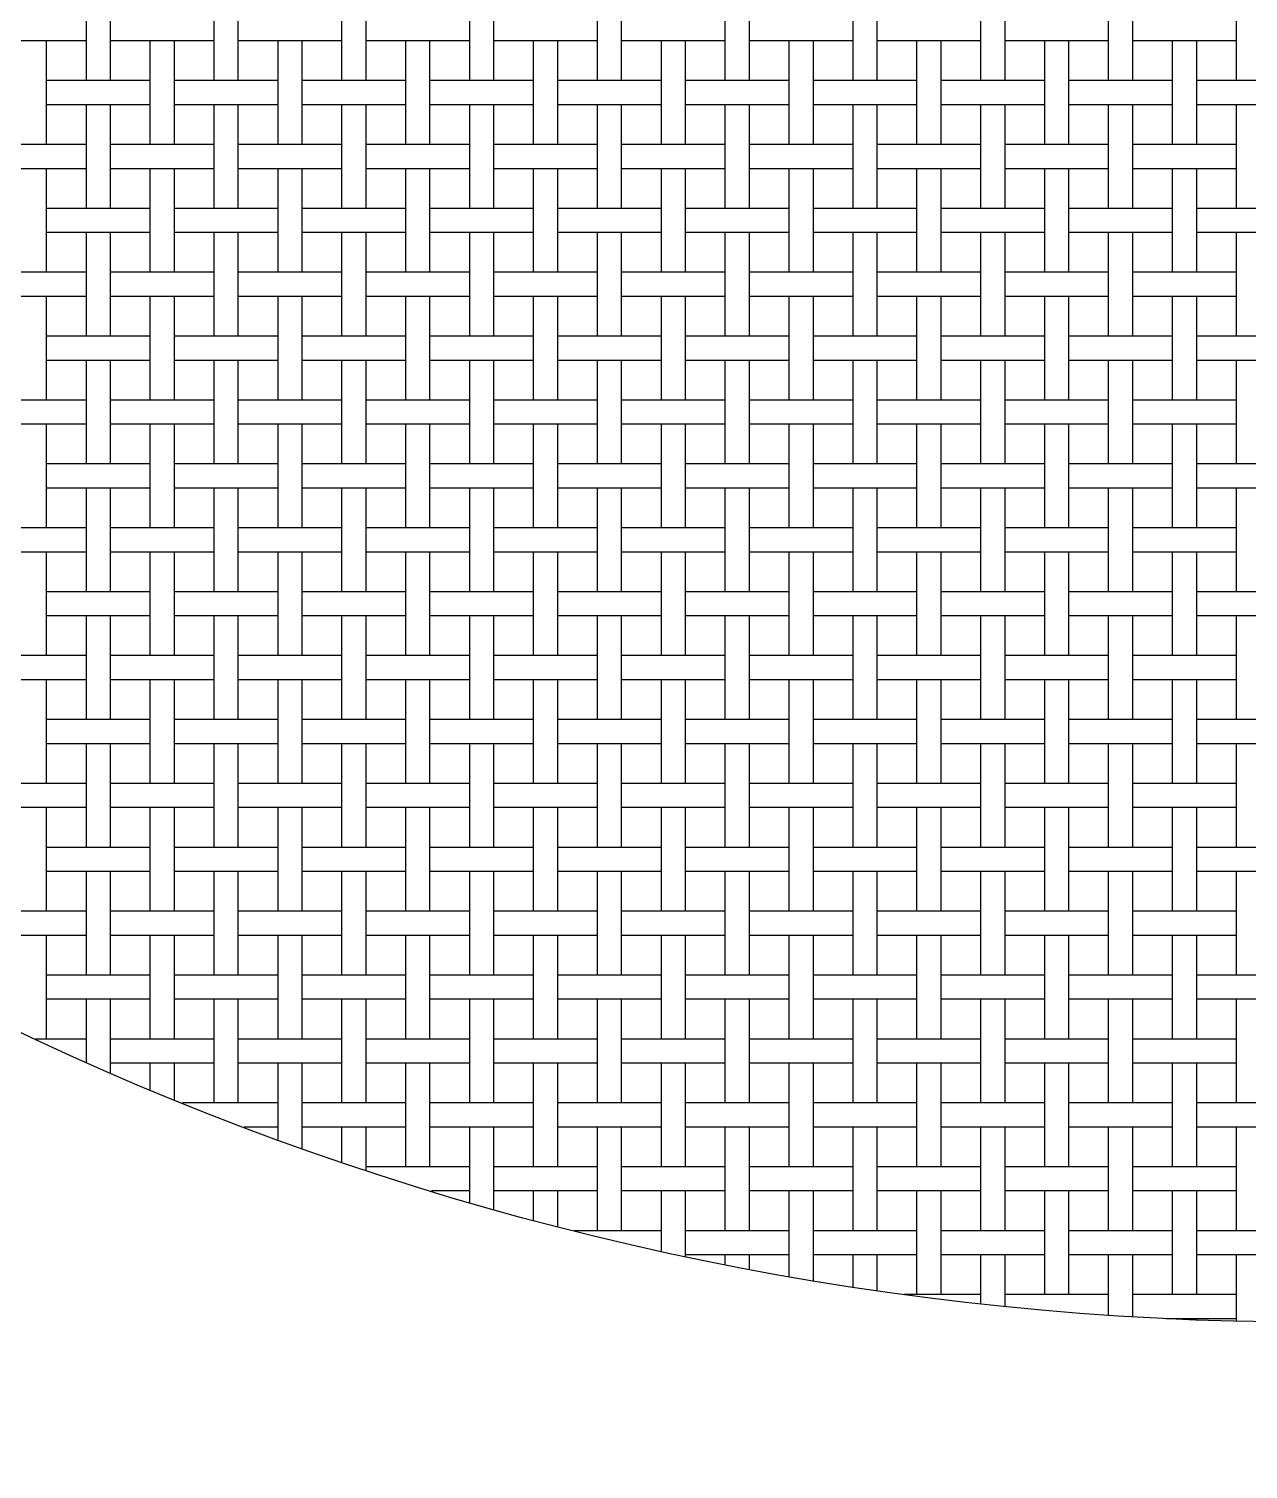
# Model space of a CAD drawing. Extents: x 0.5 to 85.8, y 0 to 73.
# Drawn here: x 27.55 to 33.61, y 30.3 to 37.45 of the extents above; entities that cross this region are included whole.
import ezdxf

# ---------------------------------------------------------------- set-up
doc = ezdxf.new("R2010")
doc.units = 0
doc.layers.get('0').update_dxf_attribs({"linetype": 'CONTINUOUS'})

msp = doc.modelspace()

# ---------------------------------------------------------------- linework, layer by layer
at = {"color": 7, "linetype": 'CONTINUOUS'}
for p, q in [((27.8322, 37.7103), (27.8322, 37.1953)), ((27.9522, 37.7103), (27.9522, 37.1953)), ((28.4672, 37.7103), (28.4672, 37.1953)), ((28.5872, 37.7103), (28.5872, 37.1953)), ((29.1022, 37.7103), (29.1022, 37.1953)), ((29.2222, 37.7103), (29.2222, 37.1953)), ((29.7372, 37.7103), (29.7372, 37.1953)), ((29.8572, 37.7103), (29.8572, 37.1953)), ((30.3722, 37.7103), (30.3722, 37.1953)), ((30.4922, 37.7103), (30.4922, 37.1953)), ((31.0072, 37.7103), (31.0072, 37.1953)), ((31.1272, 37.7103), (31.1272, 37.1953)), ((31.6422, 37.7103), (31.6422, 37.1953)), ((31.7622, 37.7103), (31.7622, 37.1953)), ((32.2772, 37.7103), (32.2772, 37.1953)), ((32.3972, 37.7103), (32.3972, 37.1953)), ((32.9122, 37.7103), (32.9122, 37.1953)), ((33.0322, 37.7103), (33.0322, 37.1953)), ((33.5472, 37.7103), (33.5472, 37.1953)), ((27.8322, 37.3928), (27.3172, 37.3928)), ((27.6347, 37.3928), (27.6347, 36.8778)), ((28.4672, 37.3928), (27.9522, 37.3928)), ((28.1497, 37.3928), (28.1497, 36.8778)), ((28.2697, 37.3928), (28.2697, 36.8778)), ((29.1022, 37.3928), (28.5872, 37.3928)), ((28.7847, 37.3928), (28.7847, 36.8778)), ((28.9047, 37.3928), (28.9047, 36.8778)), ((29.7372, 37.3928), (29.2222, 37.3928)), ((29.4197, 37.3928), (29.4197, 36.8778)), ((29.5397, 37.3928), (29.5397, 36.8778)), ((30.3722, 37.3928), (29.8572, 37.3928)), ((30.0547, 37.3928), (30.0547, 36.8778)), ((30.1747, 37.3928), (30.1747, 36.8778)), ((31.0072, 37.3928), (30.4922, 37.3928)), ((30.6897, 37.3928), (30.6897, 36.8778)), ((30.8097, 37.3928), (30.8097, 36.8778)), ((31.6422, 37.3928), (31.1272, 37.3928)), ((31.3247, 37.3928), (31.3247, 36.8778)), ((31.4447, 37.3928), (31.4447, 36.8778)), ((32.2772, 37.3928), (31.7622, 37.3928)), ((31.9597, 37.3928), (31.9597, 36.8778)), ((32.0797, 37.3928), (32.0797, 36.8778)), ((32.9122, 37.3928), (32.3972, 37.3928)), ((32.5947, 37.3928), (32.5947, 36.8778)), ((32.7147, 37.3928), (32.7147, 36.8778)), ((33.5472, 37.3928), (33.0322, 37.3928)), ((33.2297, 37.3928), (33.2297, 36.8778)), ((33.3497, 37.3928), (33.3497, 36.8778)), ((28.1497, 37.1953), (27.6347, 37.1953)), ((28.7847, 37.1953), (28.2697, 37.1953)), ((29.4197, 37.1953), (28.9047, 37.1953)), ((30.0547, 37.1953), (29.5397, 37.1953)), ((30.6897, 37.1953), (30.1747, 37.1953)), ((31.3247, 37.1953), (30.8097, 37.1953)), ((31.9597, 37.1953), (31.4447, 37.1953)), ((32.5947, 37.1953), (32.0797, 37.1953)), ((33.2297, 37.1953), (32.7147, 37.1953)), ((33.8647, 37.1953), (33.3497, 37.1953)), ((28.1497, 37.0753), (27.6347, 37.0753)), ((27.8322, 37.0753), (27.8322, 36.5603)), ((27.9522, 37.0753), (27.9522, 36.5603)), ((28.7847, 37.0753), (28.2697, 37.0753)), ((28.4672, 37.0753), (28.4672, 36.5603)), ((28.5872, 37.0753), (28.5872, 36.5603)), ((29.4197, 37.0753), (28.9047, 37.0753)), ((29.1022, 37.0753), (29.1022, 36.5603)), ((29.2222, 37.0753), (29.2222, 36.5603)), ((30.0547, 37.0753), (29.5397, 37.0753)), ((29.7372, 37.0753), (29.7372, 36.5603)), ((29.8572, 37.0753), (29.8572, 36.5603)), ((30.6897, 37.0753), (30.1747, 37.0753)), ((30.3722, 37.0753), (30.3722, 36.5603)), ((30.4922, 37.0753), (30.4922, 36.5603)), ((31.3247, 37.0753), (30.8097, 37.0753)), ((31.0072, 37.0753), (31.0072, 36.5603)), ((31.1272, 37.0753), (31.1272, 36.5603)), ((31.9597, 37.0753), (31.4447, 37.0753)), ((31.6422, 37.0753), (31.6422, 36.5603)), ((31.7622, 37.0753), (31.7622, 36.5603)), ((32.5947, 37.0753), (32.0797, 37.0753)), ((32.2772, 37.0753), (32.2772, 36.5603)), ((32.3972, 37.0753), (32.3972, 36.5603)), ((33.2297, 37.0753), (32.7147, 37.0753)), ((32.9122, 37.0753), (32.9122, 36.5603)), ((33.0322, 37.0753), (33.0322, 36.5603)), ((33.8647, 37.0753), (33.3497, 37.0753)), ((33.5472, 37.0753), (33.5472, 36.5603)), ((27.8322, 36.8778), (27.3172, 36.8778)), ((28.4672, 36.8778), (27.9522, 36.8778)), ((29.1022, 36.8778), (28.5872, 36.8778)), ((29.7372, 36.8778), (29.2222, 36.8778)), ((30.3722, 36.8778), (29.8572, 36.8778)), ((31.0072, 36.8778), (30.4922, 36.8778)), ((31.6422, 36.8778), (31.1272, 36.8778)), ((32.2772, 36.8778), (31.7622, 36.8778)), ((32.9122, 36.8778), (32.3972, 36.8778)), ((33.5472, 36.8778), (33.0322, 36.8778)), ((27.8322, 36.7578), (27.3172, 36.7578)), ((27.6347, 36.7578), (27.6347, 36.2428)), ((28.4672, 36.7578), (27.9522, 36.7578)), ((28.1497, 36.7578), (28.1497, 36.2428)), ((28.2697, 36.7578), (28.2697, 36.2428)), ((29.1022, 36.7578), (28.5872, 36.7578)), ((28.7847, 36.7578), (28.7847, 36.2428)), ((28.9047, 36.7578), (28.9047, 36.2428)), ((29.7372, 36.7578), (29.2222, 36.7578)), ((29.4197, 36.7578), (29.4197, 36.2428)), ((29.5397, 36.7578), (29.5397, 36.2428)), ((30.3722, 36.7578), (29.8572, 36.7578)), ((30.0547, 36.7578), (30.0547, 36.2428)), ((30.1747, 36.7578), (30.1747, 36.2428)), ((31.0072, 36.7578), (30.4922, 36.7578)), ((30.6897, 36.7578), (30.6897, 36.2428)), ((30.8097, 36.7578), (30.8097, 36.2428)), ((31.6422, 36.7578), (31.1272, 36.7578)), ((31.3247, 36.7578), (31.3247, 36.2428)), ((31.4447, 36.7578), (31.4447, 36.2428)), ((32.2772, 36.7578), (31.7622, 36.7578)), ((31.9597, 36.7578), (31.9597, 36.2428)), ((32.0797, 36.7578), (32.0797, 36.2428)), ((32.9122, 36.7578), (32.3972, 36.7578)), ((32.5947, 36.7578), (32.5947, 36.2428)), ((32.7147, 36.7578), (32.7147, 36.2428)), ((33.5472, 36.7578), (33.0322, 36.7578)), ((33.2297, 36.7578), (33.2297, 36.2428)), ((33.3497, 36.7578), (33.3497, 36.2428)), ((28.1497, 36.5603), (27.6347, 36.5603)), ((28.7847, 36.5603), (28.2697, 36.5603)), ((29.4197, 36.5603), (28.9047, 36.5603)), ((30.0547, 36.5603), (29.5397, 36.5603)), ((30.6897, 36.5603), (30.1747, 36.5603)), ((31.3247, 36.5603), (30.8097, 36.5603)), ((31.9597, 36.5603), (31.4447, 36.5603)), ((32.5947, 36.5603), (32.0797, 36.5603)), ((33.2297, 36.5603), (32.7147, 36.5603)), ((33.8647, 36.5603), (33.3497, 36.5603)), ((28.1497, 36.4403), (27.6347, 36.4403)), ((27.8322, 36.4403), (27.8322, 35.9253)), ((27.9522, 36.4403), (27.9522, 35.9253)), ((28.7847, 36.4403), (28.2697, 36.4403)), ((28.4672, 36.4403), (28.4672, 35.9253)), ((28.5872, 36.4403), (28.5872, 35.9253)), ((29.4197, 36.4403), (28.9047, 36.4403)), ((29.1022, 36.4403), (29.1022, 35.9253)), ((29.2222, 36.4403), (29.2222, 35.9253)), ((30.0547, 36.4403), (29.5397, 36.4403)), ((29.7372, 36.4403), (29.7372, 35.9253)), ((29.8572, 36.4403), (29.8572, 35.9253)), ((30.6897, 36.4403), (30.1747, 36.4403)), ((30.3722, 36.4403), (30.3722, 35.9253)), ((30.4922, 36.4403), (30.4922, 35.9253)), ((31.3247, 36.4403), (30.8097, 36.4403)), ((31.0072, 36.4403), (31.0072, 35.9253)), ((31.1272, 36.4403), (31.1272, 35.9253)), ((31.9597, 36.4403), (31.4447, 36.4403)), ((31.6422, 36.4403), (31.6422, 35.9253)), ((31.7622, 36.4403), (31.7622, 35.9253)), ((32.5947, 36.4403), (32.0797, 36.4403)), ((32.2772, 36.4403), (32.2772, 35.9253)), ((32.3972, 36.4403), (32.3972, 35.9253)), ((33.2297, 36.4403), (32.7147, 36.4403)), ((32.9122, 36.4403), (32.9122, 35.9253)), ((33.0322, 36.4403), (33.0322, 35.9253)), ((33.8647, 36.4403), (33.3497, 36.4403)), ((33.5472, 36.4403), (33.5472, 35.9253)), ((27.8322, 36.2428), (27.3172, 36.2428)), ((28.4672, 36.2428), (27.9522, 36.2428)), ((29.1022, 36.2428), (28.5872, 36.2428)), ((29.7372, 36.2428), (29.2222, 36.2428)), ((30.3722, 36.2428), (29.8572, 36.2428)), ((31.0072, 36.2428), (30.4922, 36.2428)), ((31.6422, 36.2428), (31.1272, 36.2428)), ((32.2772, 36.2428), (31.7622, 36.2428)), ((32.9122, 36.2428), (32.3972, 36.2428)), ((33.5472, 36.2428), (33.0322, 36.2428)), ((27.8322, 36.1228), (27.3172, 36.1228)), ((27.6347, 36.1228), (27.6347, 35.6078)), ((28.4672, 36.1228), (27.9522, 36.1228)), ((28.1497, 36.1228), (28.1497, 35.6078)), ((28.2697, 36.1228), (28.2697, 35.6078)), ((29.1022, 36.1228), (28.5872, 36.1228)), ((28.7847, 36.1228), (28.7847, 35.6078)), ((28.9047, 36.1228), (28.9047, 35.6078)), ((29.7372, 36.1228), (29.2222, 36.1228)), ((29.4197, 36.1228), (29.4197, 35.6078)), ((29.5397, 36.1228), (29.5397, 35.6078)), ((30.3722, 36.1228), (29.8572, 36.1228)), ((30.0547, 36.1228), (30.0547, 35.6078)), ((30.1747, 36.1228), (30.1747, 35.6078)), ((31.0072, 36.1228), (30.4922, 36.1228)), ((30.6897, 36.1228), (30.6897, 35.6078)), ((30.8097, 36.1228), (30.8097, 35.6078)), ((31.6422, 36.1228), (31.1272, 36.1228)), ((31.3247, 36.1228), (31.3247, 35.6078)), ((31.4447, 36.1228), (31.4447, 35.6078)), ((32.2772, 36.1228), (31.7622, 36.1228)), ((31.9597, 36.1228), (31.9597, 35.6078)), ((32.0797, 36.1228), (32.0797, 35.6078)), ((32.9122, 36.1228), (32.3972, 36.1228)), ((32.5947, 36.1228), (32.5947, 35.6078)), ((32.7147, 36.1228), (32.7147, 35.6078)), ((33.5472, 36.1228), (33.0322, 36.1228)), ((33.2297, 36.1228), (33.2297, 35.6078)), ((33.3497, 36.1228), (33.3497, 35.6078)), ((28.1497, 35.9253), (27.6347, 35.9253)), ((28.7847, 35.9253), (28.2697, 35.9253)), ((29.4197, 35.9253), (28.9047, 35.9253)), ((30.0547, 35.9253), (29.5397, 35.9253)), ((30.6897, 35.9253), (30.1747, 35.9253)), ((31.3247, 35.9253), (30.8097, 35.9253)), ((31.9597, 35.9253), (31.4447, 35.9253)), ((32.5947, 35.9253), (32.0797, 35.9253)), ((33.2297, 35.9253), (32.7147, 35.9253)), ((33.8647, 35.9253), (33.3497, 35.9253)), ((28.1497, 35.8053), (27.6347, 35.8053)), ((27.8322, 35.8053), (27.8322, 35.2903)), ((27.9522, 35.8053), (27.9522, 35.2903)), ((28.7847, 35.8053), (28.2697, 35.8053)), ((28.4672, 35.8053), (28.4672, 35.2903)), ((28.5872, 35.8053), (28.5872, 35.2903)), ((29.4197, 35.8053), (28.9047, 35.8053)), ((29.1022, 35.8053), (29.1022, 35.2903)), ((29.2222, 35.8053), (29.2222, 35.2903)), ((30.0547, 35.8053), (29.5397, 35.8053)), ((29.7372, 35.8053), (29.7372, 35.2903)), ((29.8572, 35.8053), (29.8572, 35.2903)), ((30.6897, 35.8053), (30.1747, 35.8053)), ((30.3722, 35.8053), (30.3722, 35.2903)), ((30.4922, 35.8053), (30.4922, 35.2903)), ((31.3247, 35.8053), (30.8097, 35.8053)), ((31.0072, 35.8053), (31.0072, 35.2903)), ((31.1272, 35.8053), (31.1272, 35.2903)), ((31.9597, 35.8053), (31.4447, 35.8053)), ((31.6422, 35.8053), (31.6422, 35.2903)), ((31.7622, 35.8053), (31.7622, 35.2903)), ((32.5947, 35.8053), (32.0797, 35.8053)), ((32.2772, 35.8053), (32.2772, 35.2903)), ((32.3972, 35.8053), (32.3972, 35.2903)), ((33.2297, 35.8053), (32.7147, 35.8053)), ((32.9122, 35.8053), (32.9122, 35.2903)), ((33.0322, 35.8053), (33.0322, 35.2903)), ((33.8647, 35.8053), (33.3497, 35.8053)), ((33.5472, 35.8053), (33.5472, 35.2903)), ((27.8322, 35.6078), (27.3172, 35.6078)), ((28.4672, 35.6078), (27.9522, 35.6078)), ((29.1022, 35.6078), (28.5872, 35.6078)), ((29.7372, 35.6078), (29.2222, 35.6078)), ((30.3722, 35.6078), (29.8572, 35.6078)), ((31.0072, 35.6078), (30.4922, 35.6078)), ((31.6422, 35.6078), (31.1272, 35.6078)), ((32.2772, 35.6078), (31.7622, 35.6078)), ((32.9122, 35.6078), (32.3972, 35.6078)), ((33.5472, 35.6078), (33.0322, 35.6078)), ((27.8322, 35.4878), (27.3172, 35.4878)), ((27.6347, 35.4878), (27.6347, 34.9728)), ((28.4672, 35.4878), (27.9522, 35.4878)), ((28.1497, 35.4878), (28.1497, 34.9728)), ((28.2697, 35.4878), (28.2697, 34.9728)), ((29.1022, 35.4878), (28.5872, 35.4878)), ((28.7847, 35.4878), (28.7847, 34.9728)), ((28.9047, 35.4878), (28.9047, 34.9728)), ((29.7372, 35.4878), (29.2222, 35.4878)), ((29.4197, 35.4878), (29.4197, 34.9728)), ((29.5397, 35.4878), (29.5397, 34.9728)), ((30.3722, 35.4878), (29.8572, 35.4878)), ((30.0547, 35.4878), (30.0547, 34.9728)), ((30.1747, 35.4878), (30.1747, 34.9728)), ((31.0072, 35.4878), (30.4922, 35.4878)), ((30.6897, 35.4878), (30.6897, 34.9728)), ((30.8097, 35.4878), (30.8097, 34.9728)), ((31.6422, 35.4878), (31.1272, 35.4878)), ((31.3247, 35.4878), (31.3247, 34.9728)), ((31.4447, 35.4878), (31.4447, 34.9728)), ((32.2772, 35.4878), (31.7622, 35.4878)), ((31.9597, 35.4878), (31.9597, 34.9728)), ((32.0797, 35.4878), (32.0797, 34.9728)), ((32.9122, 35.4878), (32.3972, 35.4878)), ((32.5947, 35.4878), (32.5947, 34.9728)), ((32.7147, 35.4878), (32.7147, 34.9728)), ((33.5472, 35.4878), (33.0322, 35.4878)), ((33.2297, 35.4878), (33.2297, 34.9728)), ((33.3497, 35.4878), (33.3497, 34.9728)), ((28.1497, 35.2903), (27.6347, 35.2903)), ((28.7847, 35.2903), (28.2697, 35.2903)), ((29.4197, 35.2903), (28.9047, 35.2903)), ((30.0547, 35.2903), (29.5397, 35.2903)), ((30.6897, 35.2903), (30.1747, 35.2903)), ((31.3247, 35.2903), (30.8097, 35.2903)), ((31.9597, 35.2903), (31.4447, 35.2903)), ((32.5947, 35.2903), (32.0797, 35.2903)), ((33.2297, 35.2903), (32.7147, 35.2903)), ((33.8647, 35.2903), (33.3497, 35.2903)), ((28.1497, 35.1703), (27.6347, 35.1703)), ((27.8322, 35.1703), (27.8322, 34.6553)), ((27.9522, 35.1703), (27.9522, 34.6553)), ((28.7847, 35.1703), (28.2697, 35.1703)), ((28.4672, 35.1703), (28.4672, 34.6553)), ((28.5872, 35.1703), (28.5872, 34.6553)), ((29.4197, 35.1703), (28.9047, 35.1703)), ((29.1022, 35.1703), (29.1022, 34.6553)), ((29.2222, 35.1703), (29.2222, 34.6553)), ((30.0547, 35.1703), (29.5397, 35.1703)), ((29.7372, 35.1703), (29.7372, 34.6553)), ((29.8572, 35.1703), (29.8572, 34.6553)), ((30.6897, 35.1703), (30.1747, 35.1703)), ((30.3722, 35.1703), (30.3722, 34.6553)), ((30.4922, 35.1703), (30.4922, 34.6553)), ((31.3247, 35.1703), (30.8097, 35.1703)), ((31.0072, 35.1703), (31.0072, 34.6553)), ((31.1272, 35.1703), (31.1272, 34.6553)), ((31.9597, 35.1703), (31.4447, 35.1703)), ((31.6422, 35.1703), (31.6422, 34.6553)), ((31.7622, 35.1703), (31.7622, 34.6553)), ((32.5947, 35.1703), (32.0797, 35.1703)), ((32.2772, 35.1703), (32.2772, 34.6553)), ((32.3972, 35.1703), (32.3972, 34.6553)), ((33.2297, 35.1703), (32.7147, 35.1703)), ((32.9122, 35.1703), (32.9122, 34.6553)), ((33.0322, 35.1703), (33.0322, 34.6553)), ((33.8647, 35.1703), (33.3497, 35.1703)), ((33.5472, 35.1703), (33.5472, 34.6553)), ((27.8322, 34.9728), (27.3172, 34.9728)), ((28.4672, 34.9728), (27.9522, 34.9728)), ((29.1022, 34.9728), (28.5872, 34.9728)), ((29.7372, 34.9728), (29.2222, 34.9728)), ((30.3722, 34.9728), (29.8572, 34.9728)), ((31.0072, 34.9728), (30.4922, 34.9728)), ((31.6422, 34.9728), (31.1272, 34.9728)), ((32.2772, 34.9728), (31.7622, 34.9728)), ((32.9122, 34.9728), (32.3972, 34.9728)), ((33.5472, 34.9728), (33.0322, 34.9728)), ((27.8322, 34.8528), (27.3172, 34.8528)), ((27.6347, 34.8528), (27.6347, 34.3378)), ((28.4672, 34.8528), (27.9522, 34.8528)), ((28.1497, 34.8528), (28.1497, 34.3378)), ((28.2697, 34.8528), (28.2697, 34.3378)), ((29.1022, 34.8528), (28.5872, 34.8528)), ((28.7847, 34.8528), (28.7847, 34.3378)), ((28.9047, 34.8528), (28.9047, 34.3378)), ((29.7372, 34.8528), (29.2222, 34.8528)), ((29.4197, 34.8528), (29.4197, 34.3378)), ((29.5397, 34.8528), (29.5397, 34.3378)), ((30.3722, 34.8528), (29.8572, 34.8528)), ((30.0547, 34.8528), (30.0547, 34.3378)), ((30.1747, 34.8528), (30.1747, 34.3378)), ((31.0072, 34.8528), (30.4922, 34.8528)), ((30.6897, 34.8528), (30.6897, 34.3378)), ((30.8097, 34.8528), (30.8097, 34.3378)), ((31.6422, 34.8528), (31.1272, 34.8528)), ((31.3247, 34.8528), (31.3247, 34.3378)), ((31.4447, 34.8528), (31.4447, 34.3378)), ((32.2772, 34.8528), (31.7622, 34.8528)), ((31.9597, 34.8528), (31.9597, 34.3378)), ((32.0797, 34.8528), (32.0797, 34.3378)), ((32.9122, 34.8528), (32.3972, 34.8528)), ((32.5947, 34.8528), (32.5947, 34.3378)), ((32.7147, 34.8528), (32.7147, 34.3378)), ((33.5472, 34.8528), (33.0322, 34.8528)), ((33.2297, 34.8528), (33.2297, 34.3378)), ((33.3497, 34.8528), (33.3497, 34.3378)), ((28.1497, 34.6553), (27.6347, 34.6553)), ((28.7847, 34.6553), (28.2697, 34.6553)), ((29.4197, 34.6553), (28.9047, 34.6553)), ((30.0547, 34.6553), (29.5397, 34.6553)), ((30.6897, 34.6553), (30.1747, 34.6553)), ((31.3247, 34.6553), (30.8097, 34.6553)), ((31.9597, 34.6553), (31.4447, 34.6553)), ((32.5947, 34.6553), (32.0797, 34.6553)), ((33.2297, 34.6553), (32.7147, 34.6553)), ((33.8647, 34.6553), (33.3497, 34.6553)), ((28.1497, 34.5353), (27.6347, 34.5353)), ((27.8322, 34.5353), (27.8322, 34.0203)), ((27.9522, 34.5353), (27.9522, 34.0203)), ((28.7847, 34.5353), (28.2697, 34.5353)), ((28.4672, 34.5353), (28.4672, 34.0203)), ((28.5872, 34.5353), (28.5872, 34.0203)), ((29.4197, 34.5353), (28.9047, 34.5353)), ((29.1022, 34.5353), (29.1022, 34.0203)), ((29.2222, 34.5353), (29.2222, 34.0203)), ((30.0547, 34.5353), (29.5397, 34.5353)), ((29.7372, 34.5353), (29.7372, 34.0203)), ((29.8572, 34.5353), (29.8572, 34.0203)), ((30.6897, 34.5353), (30.1747, 34.5353)), ((30.3722, 34.5353), (30.3722, 34.0203)), ((30.4922, 34.5353), (30.4922, 34.0203)), ((31.3247, 34.5353), (30.8097, 34.5353)), ((31.0072, 34.5353), (31.0072, 34.0203)), ((31.1272, 34.5353), (31.1272, 34.0203)), ((31.9597, 34.5353), (31.4447, 34.5353)), ((31.6422, 34.5353), (31.6422, 34.0203)), ((31.7622, 34.5353), (31.7622, 34.0203)), ((32.5947, 34.5353), (32.0797, 34.5353)), ((32.2772, 34.5353), (32.2772, 34.0203)), ((32.3972, 34.5353), (32.3972, 34.0203)), ((33.2297, 34.5353), (32.7147, 34.5353)), ((32.9122, 34.5353), (32.9122, 34.0203)), ((33.0322, 34.5353), (33.0322, 34.0203)), ((33.8647, 34.5353), (33.3497, 34.5353)), ((33.5472, 34.5353), (33.5472, 34.0203)), ((27.8322, 34.3378), (27.3172, 34.3378)), ((28.4672, 34.3378), (27.9522, 34.3378)), ((29.1022, 34.3378), (28.5872, 34.3378)), ((29.7372, 34.3378), (29.2222, 34.3378)), ((30.3722, 34.3378), (29.8572, 34.3378)), ((31.0072, 34.3378), (30.4922, 34.3378)), ((31.6422, 34.3378), (31.1272, 34.3378)), ((32.2772, 34.3378), (31.7622, 34.3378)), ((32.9122, 34.3378), (32.3972, 34.3378)), ((33.5472, 34.3378), (33.0322, 34.3378)), ((27.8322, 34.2178), (27.3172, 34.2178)), ((27.6347, 34.2178), (27.6347, 33.7028)), ((28.4672, 34.2178), (27.9522, 34.2178)), ((28.1497, 34.2178), (28.1497, 33.7028)), ((28.2697, 34.2178), (28.2697, 33.7028)), ((29.1022, 34.2178), (28.5872, 34.2178)), ((28.7847, 34.2178), (28.7847, 33.7028)), ((28.9047, 34.2178), (28.9047, 33.7028)), ((29.7372, 34.2178), (29.2222, 34.2178)), ((29.4197, 34.2178), (29.4197, 33.7028)), ((29.5397, 34.2178), (29.5397, 33.7028)), ((30.3722, 34.2178), (29.8572, 34.2178)), ((30.0547, 34.2178), (30.0547, 33.7028)), ((30.1747, 34.2178), (30.1747, 33.7028)), ((31.0072, 34.2178), (30.4922, 34.2178)), ((30.6897, 34.2178), (30.6897, 33.7028)), ((30.8097, 34.2178), (30.8097, 33.7028)), ((31.6422, 34.2178), (31.1272, 34.2178)), ((31.3247, 34.2178), (31.3247, 33.7028)), ((31.4447, 34.2178), (31.4447, 33.7028)), ((32.2772, 34.2178), (31.7622, 34.2178)), ((31.9597, 34.2178), (31.9597, 33.7028)), ((32.0797, 34.2178), (32.0797, 33.7028)), ((32.9122, 34.2178), (32.3972, 34.2178)), ((32.5947, 34.2178), (32.5947, 33.7028)), ((32.7147, 34.2178), (32.7147, 33.7028)), ((33.5472, 34.2178), (33.0322, 34.2178)), ((33.2297, 34.2178), (33.2297, 33.7028)), ((33.3497, 34.2178), (33.3497, 33.7028)), ((28.1497, 34.0203), (27.6347, 34.0203)), ((28.7847, 34.0203), (28.2697, 34.0203)), ((29.4197, 34.0203), (28.9047, 34.0203)), ((30.0547, 34.0203), (29.5397, 34.0203)), ((30.6897, 34.0203), (30.1747, 34.0203)), ((31.3247, 34.0203), (30.8097, 34.0203)), ((31.9597, 34.0203), (31.4447, 34.0203)), ((32.5947, 34.0203), (32.0797, 34.0203)), ((33.2297, 34.0203), (32.7147, 34.0203)), ((33.8647, 34.0203), (33.3497, 34.0203)), ((28.1497, 33.9003), (27.6347, 33.9003)), ((27.8322, 33.9003), (27.8322, 33.3853)), ((27.9522, 33.9003), (27.9522, 33.3853)), ((28.7847, 33.9003), (28.2697, 33.9003)), ((28.4672, 33.9003), (28.4672, 33.3853)), ((28.5872, 33.9003), (28.5872, 33.3853)), ((29.4197, 33.9003), (28.9047, 33.9003)), ((29.1022, 33.9003), (29.1022, 33.3853)), ((29.2222, 33.9003), (29.2222, 33.3853)), ((30.0547, 33.9003), (29.5397, 33.9003)), ((29.7372, 33.9003), (29.7372, 33.3853)), ((29.8572, 33.9003), (29.8572, 33.3853)), ((30.6897, 33.9003), (30.1747, 33.9003)), ((30.3722, 33.9003), (30.3722, 33.3853)), ((30.4922, 33.9003), (30.4922, 33.3853)), ((31.3247, 33.9003), (30.8097, 33.9003)), ((31.0072, 33.9003), (31.0072, 33.3853)), ((31.1272, 33.9003), (31.1272, 33.3853)), ((31.9597, 33.9003), (31.4447, 33.9003)), ((31.6422, 33.9003), (31.6422, 33.3853)), ((31.7622, 33.9003), (31.7622, 33.3853)), ((32.5947, 33.9003), (32.0797, 33.9003)), ((32.2772, 33.9003), (32.2772, 33.3853)), ((32.3972, 33.9003), (32.3972, 33.3853)), ((33.2297, 33.9003), (32.7147, 33.9003)), ((32.9122, 33.9003), (32.9122, 33.3853)), ((33.0322, 33.9003), (33.0322, 33.3853)), ((33.8647, 33.9003), (33.3497, 33.9003)), ((33.5472, 33.9003), (33.5472, 33.3853)), ((27.8322, 33.7028), (27.3172, 33.7028)), ((28.4672, 33.7028), (27.9522, 33.7028)), ((29.1022, 33.7028), (28.5872, 33.7028)), ((29.7372, 33.7028), (29.2222, 33.7028)), ((30.3722, 33.7028), (29.8572, 33.7028)), ((31.0072, 33.7028), (30.4922, 33.7028)), ((31.6422, 33.7028), (31.1272, 33.7028)), ((32.2772, 33.7028), (31.7622, 33.7028)), ((32.9122, 33.7028), (32.3972, 33.7028)), ((33.5472, 33.7028), (33.0322, 33.7028)), ((27.8322, 33.5828), (27.3172, 33.5828)), ((27.6347, 33.5828), (27.6347, 33.0678)), ((28.4672, 33.5828), (27.9522, 33.5828)), ((28.1497, 33.5828), (28.1497, 33.0678)), ((28.2697, 33.5828), (28.2697, 33.0678)), ((29.1022, 33.5828), (28.5872, 33.5828)), ((28.7847, 33.5828), (28.7847, 33.0678)), ((28.9047, 33.5828), (28.9047, 33.0678)), ((29.7372, 33.5828), (29.2222, 33.5828)), ((29.4197, 33.5828), (29.4197, 33.0678)), ((29.5397, 33.5828), (29.5397, 33.0678)), ((30.3722, 33.5828), (29.8572, 33.5828)), ((30.0547, 33.5828), (30.0547, 33.0678)), ((30.1747, 33.5828), (30.1747, 33.0678)), ((31.0072, 33.5828), (30.4922, 33.5828)), ((30.6897, 33.5828), (30.6897, 33.0678)), ((30.8097, 33.5828), (30.8097, 33.0678)), ((31.6422, 33.5828), (31.1272, 33.5828)), ((31.3247, 33.5828), (31.3247, 33.0678)), ((31.4447, 33.5828), (31.4447, 33.0678)), ((32.2772, 33.5828), (31.7622, 33.5828)), ((31.9597, 33.5828), (31.9597, 33.0678)), ((32.0797, 33.5828), (32.0797, 33.0678)), ((32.9122, 33.5828), (32.3972, 33.5828)), ((32.5947, 33.5828), (32.5947, 33.0678)), ((32.7147, 33.5828), (32.7147, 33.0678)), ((33.5472, 33.5828), (33.0322, 33.5828)), ((33.2297, 33.5828), (33.2297, 33.0678)), ((33.3497, 33.5828), (33.3497, 33.0678)), ((28.1497, 33.3853), (27.6347, 33.3853)), ((28.7847, 33.3853), (28.2697, 33.3853)), ((29.4197, 33.3853), (28.9047, 33.3853)), ((30.0547, 33.3853), (29.5397, 33.3853)), ((30.6897, 33.3853), (30.1747, 33.3853)), ((31.3247, 33.3853), (30.8097, 33.3853)), ((31.9597, 33.3853), (31.4447, 33.3853)), ((32.5947, 33.3853), (32.0797, 33.3853)), ((33.2297, 33.3853), (32.7147, 33.3853)), ((33.8647, 33.3853), (33.3497, 33.3853)), ((28.1497, 33.2653), (27.6347, 33.2653)), ((27.8322, 33.2653), (27.8322, 32.7503)), ((27.9522, 33.2653), (27.9522, 32.7503)), ((28.7847, 33.2653), (28.2697, 33.2653)), ((28.4672, 33.2653), (28.4672, 32.7503)), ((28.5872, 33.2653), (28.5872, 32.7503)), ((29.4197, 33.2653), (28.9047, 33.2653)), ((29.1022, 33.2653), (29.1022, 32.7503)), ((29.2222, 33.2653), (29.2222, 32.7503)), ((30.0547, 33.2653), (29.5397, 33.2653)), ((29.7372, 33.2653), (29.7372, 32.7503)), ((29.8572, 33.2653), (29.8572, 32.7503)), ((30.6897, 33.2653), (30.1747, 33.2653)), ((30.3722, 33.2653), (30.3722, 32.7503)), ((30.4922, 33.2653), (30.4922, 32.7503)), ((31.3247, 33.2653), (30.8097, 33.2653)), ((31.0072, 33.2653), (31.0072, 32.7503)), ((31.1272, 33.2653), (31.1272, 32.7503)), ((31.9597, 33.2653), (31.4447, 33.2653)), ((31.6422, 33.2653), (31.6422, 32.7503)), ((31.7622, 33.2653), (31.7622, 32.7503)), ((32.5947, 33.2653), (32.0797, 33.2653)), ((32.2772, 33.2653), (32.2772, 32.7503)), ((32.3972, 33.2653), (32.3972, 32.7503)), ((33.2297, 33.2653), (32.7147, 33.2653)), ((32.9122, 33.2653), (32.9122, 32.7503)), ((33.0322, 33.2653), (33.0322, 32.7503)), ((33.8647, 33.2653), (33.3497, 33.2653)), ((33.5472, 33.2653), (33.5472, 32.7503)), ((27.8322, 33.0678), (27.3172, 33.0678)), ((28.4672, 33.0678), (27.9522, 33.0678)), ((29.1022, 33.0678), (28.5872, 33.0678)), ((29.7372, 33.0678), (29.2222, 33.0678)), ((30.3722, 33.0678), (29.8572, 33.0678)), ((31.0072, 33.0678), (30.4922, 33.0678)), ((31.6422, 33.0678), (31.1272, 33.0678)), ((32.2772, 33.0678), (31.7622, 33.0678)), ((32.9122, 33.0678), (32.3972, 33.0678)), ((33.5472, 33.0678), (33.0322, 33.0678)), ((27.8322, 32.9478), (27.3172, 32.9478)), ((27.6347, 32.9478), (27.6347, 32.4328)), ((28.4672, 32.9478), (27.9522, 32.9478)), ((28.1497, 32.9478), (28.1497, 32.4328)), ((28.2697, 32.9478), (28.2697, 32.4328)), ((29.1022, 32.9478), (28.5872, 32.9478)), ((28.7847, 32.9478), (28.7847, 32.4328)), ((28.9047, 32.9478), (28.9047, 32.4328)), ((29.7372, 32.9478), (29.2222, 32.9478)), ((29.4197, 32.9478), (29.4197, 32.4328)), ((29.5397, 32.9478), (29.5397, 32.4328)), ((30.3722, 32.9478), (29.8572, 32.9478)), ((30.0547, 32.9478), (30.0547, 32.4328)), ((30.1747, 32.9478), (30.1747, 32.4328)), ((31.0072, 32.9478), (30.4922, 32.9478)), ((30.6897, 32.9478), (30.6897, 32.4328)), ((30.8097, 32.9478), (30.8097, 32.4328)), ((31.6422, 32.9478), (31.1272, 32.9478)), ((31.3247, 32.9478), (31.3247, 32.4328)), ((31.4447, 32.9478), (31.4447, 32.4328)), ((32.2772, 32.9478), (31.7622, 32.9478)), ((31.9597, 32.9478), (31.9597, 32.4328)), ((32.0797, 32.9478), (32.0797, 32.4328)), ((32.9122, 32.9478), (32.3972, 32.9478)), ((32.5947, 32.9478), (32.5947, 32.4328)), ((32.7147, 32.9478), (32.7147, 32.4328)), ((33.5472, 32.9478), (33.0322, 32.9478)), ((33.2297, 32.9478), (33.2297, 32.4328)), ((33.3497, 32.9478), (33.3497, 32.4328)), ((28.1497, 32.7503), (27.6347, 32.7503)), ((28.7847, 32.7503), (28.2697, 32.7503)), ((29.4197, 32.7503), (28.9047, 32.7503)), ((30.0547, 32.7503), (29.5397, 32.7503)), ((30.6897, 32.7503), (30.1747, 32.7503)), ((31.3247, 32.7503), (30.8097, 32.7503)), ((31.9597, 32.7503), (31.4447, 32.7503)), ((32.5947, 32.7503), (32.0797, 32.7503)), ((33.2297, 32.7503), (32.7147, 32.7503)), ((33.8647, 32.7503), (33.3497, 32.7503)), ((28.1497, 32.6303), (27.6347, 32.6303)), ((27.8322, 32.6303), (27.8322, 32.3183)), ((27.9522, 32.6303), (27.9522, 32.2656)), ((28.7847, 32.6303), (28.2697, 32.6303)), ((28.4672, 32.6303), (28.4672, 32.1153)), ((28.5872, 32.6303), (28.5872, 32.1153)), ((29.4197, 32.6303), (28.9047, 32.6303)), ((29.1022, 32.6303), (29.1022, 32.1153)), ((29.2222, 32.6303), (29.2222, 32.1153)), ((30.0547, 32.6303), (29.5397, 32.6303)), ((29.7372, 32.6303), (29.7372, 32.1153)), ((29.8572, 32.6303), (29.8572, 32.1153)), ((30.6897, 32.6303), (30.1747, 32.6303)), ((30.3722, 32.6303), (30.3722, 32.1153)), ((30.4922, 32.6303), (30.4922, 32.1153)), ((31.3247, 32.6303), (30.8097, 32.6303)), ((31.0072, 32.6303), (31.0072, 32.1153)), ((31.1272, 32.6303), (31.1272, 32.1153)), ((31.9597, 32.6303), (31.4447, 32.6303)), ((31.6422, 32.6303), (31.6422, 32.1153)), ((31.7622, 32.6303), (31.7622, 32.1153)), ((32.5947, 32.6303), (32.0797, 32.6303)), ((32.2772, 32.6303), (32.2772, 32.1153)), ((32.3972, 32.6303), (32.3972, 32.1153)), ((33.2297, 32.6303), (32.7147, 32.6303)), ((32.9122, 32.6303), (32.9122, 32.1153)), ((33.0322, 32.6303), (33.0322, 32.1153)), ((33.8647, 32.6303), (33.3497, 32.6303)), ((33.5472, 32.6303), (33.5472, 32.1153)), ((27.8322, 32.4328), (27.5809, 32.4328)), ((28.4672, 32.4328), (27.9522, 32.4328)), ((29.1022, 32.4328), (28.5872, 32.4328)), ((29.7372, 32.4328), (29.2222, 32.4328)), ((30.3722, 32.4328), (29.8572, 32.4328)), ((31.0072, 32.4328), (30.4922, 32.4328)), ((31.6422, 32.4328), (31.1272, 32.4328)), ((32.2772, 32.4328), (31.7622, 32.4328)), ((32.9122, 32.4328), (32.3972, 32.4328)), ((33.5472, 32.4328), (33.0322, 32.4328)), ((28.4672, 32.3128), (27.9522, 32.3128)), ((28.1497, 32.3128), (28.1497, 32.1816)), ((28.2697, 32.3128), (28.2697, 32.1321)), ((29.1022, 32.3128), (28.5872, 32.3128)), ((28.7847, 32.3128), (28.7847, 31.9335)), ((28.9047, 32.3128), (28.9047, 31.8903)), ((29.7372, 32.3128), (29.2222, 32.3128)), ((29.4197, 32.3128), (29.4197, 31.7978)), ((29.5397, 32.3128), (29.5397, 31.7978)), ((30.3722, 32.3128), (29.8572, 32.3128)), ((30.0547, 32.3128), (30.0547, 31.7978)), ((30.1747, 32.3128), (30.1747, 31.7978)), ((31.0072, 32.3128), (30.4922, 32.3128)), ((30.6897, 32.3128), (30.6897, 31.7978)), ((30.8097, 32.3128), (30.8097, 31.7978)), ((31.6422, 32.3128), (31.1272, 32.3128)), ((31.3247, 32.3128), (31.3247, 31.7978)), ((31.4447, 32.3128), (31.4447, 31.7978)), ((32.2772, 32.3128), (31.7622, 32.3128)), ((31.9597, 32.3128), (31.9597, 31.7978)), ((32.0797, 32.3128), (32.0797, 31.7978)), ((32.9122, 32.3128), (32.3972, 32.3128)), ((32.5947, 32.3128), (32.5947, 31.7978)), ((32.7147, 32.3128), (32.7147, 31.7978)), ((33.5472, 32.3128), (33.0322, 32.3128)), ((33.2297, 32.3128), (33.2297, 31.7978)), ((33.3497, 32.3128), (33.3497, 31.7978)), ((28.7847, 32.1153), (28.3112, 32.1153)), ((29.4197, 32.1153), (28.9047, 32.1153)), ((30.0547, 32.1153), (29.5397, 32.1153)), ((30.6897, 32.1153), (30.1747, 32.1153)), ((31.3247, 32.1153), (30.8097, 32.1153)), ((31.9597, 32.1153), (31.4447, 32.1153)), ((32.5947, 32.1153), (32.0797, 32.1153)), ((33.2297, 32.1153), (32.7147, 32.1153)), ((33.8647, 32.1153), (33.3497, 32.1153)), ((28.7847, 31.9953), (28.6182, 31.9953)), ((29.4197, 31.9953), (28.9047, 31.9953)), ((29.1022, 31.9953), (29.1022, 31.8217)), ((29.2222, 31.9953), (29.2222, 31.7815)), ((30.0547, 31.9953), (29.5397, 31.9953)), ((29.7372, 31.9953), (29.7372, 31.6217)), ((29.8572, 31.9953), (29.8572, 31.5873)), ((30.6897, 31.9953), (30.1747, 31.9953)), ((30.3722, 31.9953), (30.3722, 31.4803)), ((30.4922, 31.9953), (30.4922, 31.4803)), ((31.3247, 31.9953), (30.8097, 31.9953)), ((31.0072, 31.9953), (31.0072, 31.4803)), ((31.1272, 31.9953), (31.1272, 31.4803)), ((31.9597, 31.9953), (31.4447, 31.9953)), ((31.6422, 31.9953), (31.6422, 31.4803)), ((31.7622, 31.9953), (31.7622, 31.4803)), ((32.5947, 31.9953), (32.0797, 31.9953)), ((32.2772, 31.9953), (32.2772, 31.4803)), ((32.3972, 31.9953), (32.3972, 31.4803)), ((33.2297, 31.9953), (32.7147, 31.9953)), ((32.9122, 31.9953), (32.9122, 31.4803)), ((33.0322, 31.9953), (33.0322, 31.4803)), ((33.8647, 31.9953), (33.3497, 31.9953)), ((33.5472, 31.9953), (33.5472, 31.4803)), ((29.7372, 31.7978), (29.2222, 31.7978)), ((30.3722, 31.7978), (29.8572, 31.7978)), ((31.0072, 31.7978), (30.4922, 31.7978)), ((31.6422, 31.7978), (31.1272, 31.7978)), ((32.2772, 31.7978), (31.7622, 31.7978)), ((32.9122, 31.7978), (32.3972, 31.7978)), ((33.5472, 31.7978), (33.0322, 31.7978)), ((29.7372, 31.6778), (29.5487, 31.6778)), ((30.3722, 31.6778), (29.8572, 31.6778)), ((30.0547, 31.6778), (30.0547, 31.5332)), ((30.1747, 31.6778), (30.1747, 31.5016)), ((31.0072, 31.6778), (30.4922, 31.6778)), ((30.6897, 31.6778), (30.6897, 31.3783)), ((30.8097, 31.6778), (30.8097, 31.3523)), ((31.6422, 31.6778), (31.1272, 31.6778)), ((31.3247, 31.6778), (31.3247, 31.2524)), ((31.4447, 31.6778), (31.4447, 31.2318)), ((32.2772, 31.6778), (31.7622, 31.6778)), ((31.9597, 31.6778), (31.9597, 31.1628)), ((32.0797, 31.6778), (32.0797, 31.1628)), ((32.9122, 31.6778), (32.3972, 31.6778)), ((32.5947, 31.6778), (32.5947, 31.1628)), ((32.7147, 31.6778), (32.7147, 31.1628)), ((33.5472, 31.6778), (33.0322, 31.6778)), ((33.2297, 31.6778), (33.2297, 31.1628)), ((33.3497, 31.6778), (33.3497, 31.1628)), ((30.6897, 31.4803), (30.2583, 31.4803)), ((31.3247, 31.4803), (30.8097, 31.4803)), ((31.9597, 31.4803), (31.4447, 31.4803)), ((32.5947, 31.4803), (32.0797, 31.4803)), ((33.2297, 31.4803), (32.7147, 31.4803)), ((33.8647, 31.4803), (33.3497, 31.4803)), ((31.3247, 31.3603), (30.8097, 31.3603)), ((31.0072, 31.3603), (31.0072, 31.3118)), ((31.1272, 31.3603), (31.1272, 31.2885)), ((31.9597, 31.3603), (31.4447, 31.3603)), ((31.6422, 31.3603), (31.6422, 31.2)), ((31.7622, 31.3603), (31.7622, 31.182)), ((32.5947, 31.3603), (32.0797, 31.3603)), ((32.2772, 31.3603), (32.2772, 31.1161)), ((32.3972, 31.3603), (32.3972, 31.1033)), ((33.2297, 31.3603), (32.7147, 31.3603)), ((32.9122, 31.3603), (32.9122, 31.0595)), ((33.0322, 31.3603), (33.0322, 31.0519)), ((33.8647, 31.3603), (33.3497, 31.3603)), ((33.5472, 31.3603), (33.5472, 31.0301)), ((32.2772, 31.1628), (31.8984, 31.1628)), ((32.9122, 31.1628), (32.3972, 31.1628)), ((33.5472, 31.1628), (33.0322, 31.1628)), ((33.5472, 31.0428), (33.2004, 31.0428)), ((33.2297, 31.0428), (33.2297, 31.0414)), ((33.3497, 31.0428), (33.3497, 31.0364))]:
    msp.add_line(p, q, dxfattribs=at)
for radius in [25, 15]:
    msp.add_circle((33.9247, 46.0253), radius, dxfattribs=at)

doc.saveas('drawing.dxf')
